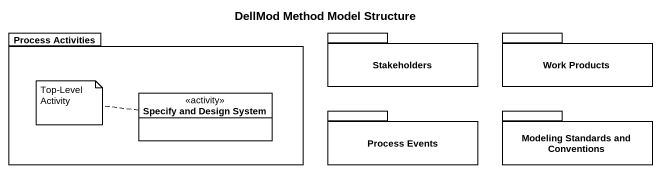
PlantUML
@startuml
title DellMod Method Model Structure
hide circle
hide empty members
package "Process Activities" as Process_Activities {
  class "Specify and Design System" as Specify_and_Design_System <<activity>>
}
package Stakeholders {
}
package "Work Products" as Work_Products {
}
package "Process Events" as Process_Events {
}
package "Modeling Standards and Conventions" as Modeling_Standards_and {
}
note left of Specify_and_Design_System : Top-Level Activity
@enduml
